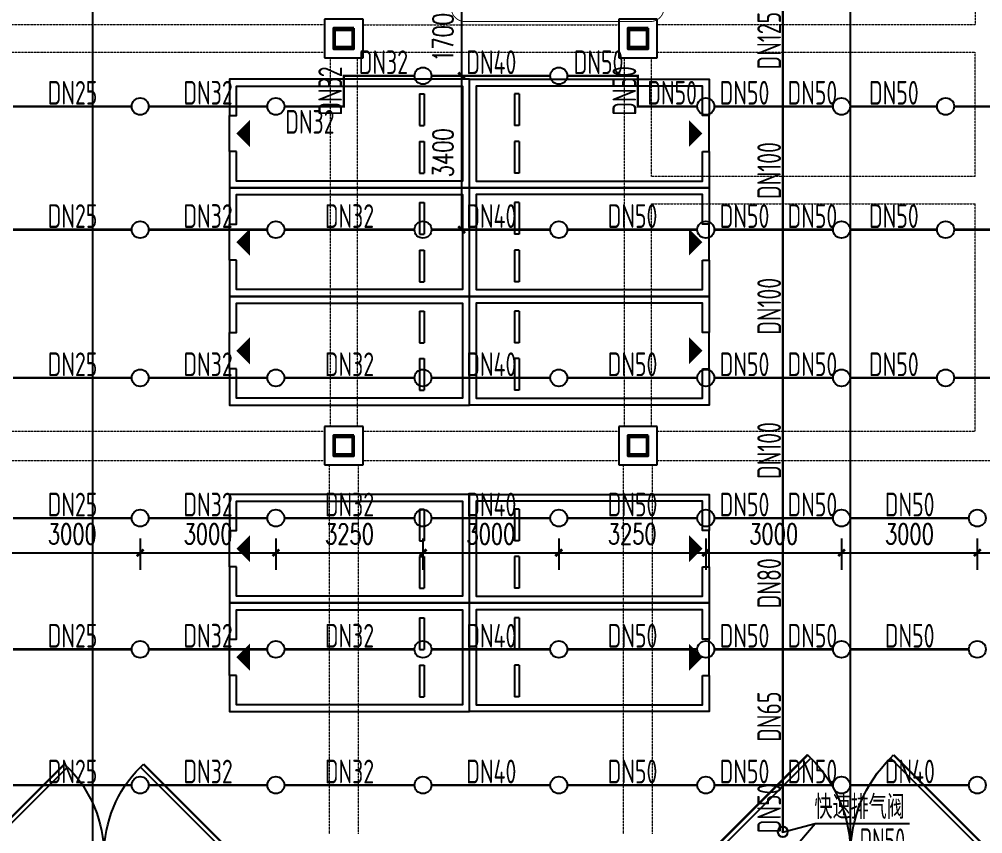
# Model space of a CAD drawing. Extents: x 6824721 to 16538177, y 2478193 to 6665639.
# Drawn here: x 8844542 to 8865834, y 2904876 to 2922876 of the extents above; entities that cross this region are included whole.
import ezdxf

# ---------------------------------------------------------------- set-up
doc = ezdxf.new("R2010")
doc.units = 0
doc.header["$LTSCALE"] = 10
doc.linetypes.add('__DASH', pattern=[0.35, 0.25, -0.1])
doc.linetypes.add('DASH', pattern=[0.35, 0.25, -0.1])
for name, color, linetype in [('0-wo', 8, 'Continuous'), ('00-停车位', 67, 'Continuous'), ('S-梁-虚线', 4, 'DASH'), ('W-EQUIP_喷头', 7, 'Continuous'), ('W-PIPE-喷淋中', 6, 'Continuous'), ('W-TEXT_喷淋', 7, 'Continuous'), ('W-TWT_DIM', 3, 'Continuous'), ('W-TWT_LEAD', 3, 'Continuous'), ('W-VALVE_喷淋', 7, 'Continuous')]:
    doc.layers.add(name, color=color, linetype=linetype)
doc.layers.add('钢梁', color=141, linetype='Continuous', lineweight=18)
doc.styles.add('8B2_02', font='tssdeng.shx', dxfattribs={"width": 0.7, "bigfont": 'TSSDCHN.shx'})
doc.styles.add('_TCH_DIM_T3', font='SIMPLEX', dxfattribs={"width": 0.705882, "bigfont": 'GBCBIG'})
doc.styles.add('_TWT_SERIAL', font='TSSDENG', dxfattribs={"width": 0.8, "height": 3.5, "bigfont": 'TSSDCHN'})
doc.dimstyles.new('_TWT_ARCH&&150', dxfattribs={"dimtxt": 446.25, "dimasz": 150, "dimexe": 375, "dimexo": 450, "dimgap": 189.375, "dimtad": 1, "dimdec": 0, "dimzin": 0, "dimdsep": 46, "dimtxsty": '_TCH_DIM_T3', "dimblk": 'ARCHTICK', "dimcen": 0.09, "dimclrt": 7, "dimazin": 2, "dimtfac": 1, "dimtdec": 0, "dimtix": 1, "dimtmove": 2, "dimatfit": 3, "dimfxl": 0, "dimtolj": 1, "dimtzin": 0, "dimarcsym": 0})

# ---------------------------------------------------------------- blocks, each defined once
blk = doc.blocks.new('车位2400x5300')
at = {"layer": '00-停车位', "color": 251}
for p, q in [((-875, -1000), (-175, -1000)), ((-875, -1100), (-875, -1000)), ((-175, -1100), (-175, -1000)), ((175, -1000), (875, -1000)), ((175, -1100), (175, -1000)), ((875, -1100), (875, -1000)), ((-875, -1100), (-175, -1100)), ((175, -1100), (875, -1100)), ((400, -5300), (-400, -5300))]:
    blk.add_line(p, q, dxfattribs=at)
blk.add_lwpolyline([(400, -5150), (400, -5300), (1200, -5300), (1200, 0), (-1200, 0), (-1200, -5300), (-400, -5300), (-400, -5150), (-1050, -5150), (-1050, -150), (1050, -150), (1050, -5150), (400, -5150)], dxfattribs=at)
blk.add_lwpolyline([(0, -5150, 0, 600, 0), (0, -4850, 600, 600, 0)], format="xyseb", dxfattribs=at)
blk = doc.blocks.new('$DorLib2D$00000091')
for p, q in [((-0.5, 0.0417), (-0.1464, 0.3952)), ((-0.1464, 0.3952), (-0.1582, 0.407)), ((0.1464, 0.3952), (0.1582, 0.407)), ((0.5, 0.0417), (0.1464, 0.3952)), ((-0.5, 0.0417), (-0.5118, 0.0535)), ((0.5, 0.0417), (0.5118, 0.0535))]:
    blk.add_line(p, q)
at = {"const_width": 0.00833}
for points in [[(-0.5118, 0.0535), (-0.1582, 0.407)], [(0.5118, 0.0535), (0.1582, 0.407)]]:
    blk.add_lwpolyline(points, dxfattribs=at)
for centre, start, end in [((-0.5, 0.0417), 0, 45), ((0.5, 0.0417), 135, 180)]:
    blk.add_arc(centre, 0.5, start, end)
blk = doc.blocks.new('LIANGMOBAN')
at = {"layer": 'S-梁-虚线', "color": 8, "lineweight": 18}
for p, q in [((1996191, 215228), (1996191, 208778)), ((1981816, 208778), (1973666, 208778)), ((1982666, 208778), (1988316, 208778)), ((1996191, 208778), (1989166, 208778)), ((1973666, 208178), (1981816, 208178)), ((1981941, 208053), (1981941, 199903)), ((1982541, 199903), (1982541, 208053)), ((1982666, 208178), (1988316, 208178)), ((1988441, 199903), (1988441, 208053)), ((1989041, 205428), (1989041, 208053)), ((1989166, 208178), (1996191, 208178)), ((1996191, 205428), (1996191, 208178)), ((1996191, 205428), (1989041, 205428)), ((1989041, 199903), (1989041, 204828)), ((1989041, 204828), (1996191, 204828)), ((1996191, 199803), (1996191, 204828)), ((1973666, 199803), (1981816, 199803)), ((1982666, 199803), (1988316, 199803)), ((1989166, 199803), (1996191, 199803)), ((1973666, 199153), (1981816, 199153)), ((1982666, 199153), (1988316, 199153)), ((1989166, 199153), (1997316, 199153)), ((1981916, 199053), (1981916, 190903)), ((1982566, 190903), (1982566, 199053)), ((1988416, 199053), (1988416, 190903)), ((1989066, 190903), (1989066, 199053))]:
    blk.add_line(p, q, dxfattribs=at)
blk = doc.blocks.new('_ArchTick')
at = {"color": 0, "linetype": 'ByBlock', "const_width": 0.4}
blk.add_lwpolyline([(-0.5, -0.5), (0.5, 0.5)], dxfattribs=at)
blk = doc.blocks.new('*D832')
at = {"layer": 'Defpoints', "color": 0, "transparency": 16777216}
for p in [(8844214, 2911851), (8847214, 2911851), (8847214, 2911086)]:
    blk.add_point(p, dxfattribs=at)
at = {"layer": 'W-TWT_DIM', "color": 0, "lineweight": -2, "transparency": 16777216}
for p, q in [((8844214, 2911401), (8844214, 2910711)), ((8847214, 2911401), (8847214, 2910711)), ((8844214, 2911086), (8847214, 2911086))]:
    blk.add_line(p, q, dxfattribs=at)
at = {"layer": 'W-TWT_DIM', "color": 0, "lineweight": -2, "transparency": 16777216, "xscale": 150, "yscale": 150, "zscale": 150, "rotation": 180}
blk.add_blockref('_ArchTick', (8844214, 2911086), dxfattribs=at)
at = {"layer": 'W-TWT_DIM', "color": 0, "lineweight": -2, "transparency": 16777216, "xscale": 150, "yscale": 150, "zscale": 150}
blk.add_blockref('_ArchTick', (8847214, 2911086), dxfattribs=at)
at = {"layer": 'W-TWT_DIM', "color": 7, "transparency": 16777216, "insert": (8845714, 2911499), "char_height": 446.2, "attachment_point": 5, "style": '_TCH_DIM_T3'}
blk.add_mtext('\\A1;3000', dxfattribs=at)
blk = doc.blocks.new('*D833')
at = {"layer": 'Defpoints', "color": 0, "transparency": 16777216}
for p in [(8847214, 2911851), (8850214, 2911851), (8850214, 2911086)]:
    blk.add_point(p, dxfattribs=at)
at = {"layer": 'W-TWT_DIM', "color": 0, "lineweight": -2, "transparency": 16777216}
for p, q in [((8847214, 2911401), (8847214, 2910711)), ((8850214, 2911401), (8850214, 2910711)), ((8847214, 2911086), (8850214, 2911086))]:
    blk.add_line(p, q, dxfattribs=at)
at = {"layer": 'W-TWT_DIM', "color": 0, "lineweight": -2, "transparency": 16777216, "xscale": 150, "yscale": 150, "zscale": 150, "rotation": 180}
blk.add_blockref('_ArchTick', (8847214, 2911086), dxfattribs=at)
at = {"layer": 'W-TWT_DIM', "color": 0, "lineweight": -2, "transparency": 16777216, "xscale": 150, "yscale": 150, "zscale": 150}
blk.add_blockref('_ArchTick', (8850214, 2911086), dxfattribs=at)
at = {"layer": 'W-TWT_DIM', "color": 7, "transparency": 16777216, "insert": (8848714, 2911499), "char_height": 446.2, "attachment_point": 5, "style": '_TCH_DIM_T3'}
blk.add_mtext('\\A1;3000', dxfattribs=at)
blk = doc.blocks.new('*D834')
at = {"layer": 'Defpoints', "color": 0, "transparency": 16777216}
for p in [(8850214, 2911851), (8853464, 2911851), (8853464, 2911086)]:
    blk.add_point(p, dxfattribs=at)
at = {"layer": 'W-TWT_DIM', "color": 0, "lineweight": -2, "transparency": 16777216}
for p, q in [((8850214, 2911401), (8850214, 2910711)), ((8853464, 2911401), (8853464, 2910711)), ((8850214, 2911086), (8853464, 2911086))]:
    blk.add_line(p, q, dxfattribs=at)
at = {"layer": 'W-TWT_DIM', "color": 0, "lineweight": -2, "transparency": 16777216, "xscale": 150, "yscale": 150, "zscale": 150, "rotation": 180}
blk.add_blockref('_ArchTick', (8850214, 2911086), dxfattribs=at)
at = {"layer": 'W-TWT_DIM', "color": 0, "lineweight": -2, "transparency": 16777216, "xscale": 150, "yscale": 150, "zscale": 150}
blk.add_blockref('_ArchTick', (8853464, 2911086), dxfattribs=at)
at = {"layer": 'W-TWT_DIM', "color": 7, "transparency": 16777216, "insert": (8851839, 2911499), "char_height": 446.2, "attachment_point": 5, "style": '_TCH_DIM_T3'}
blk.add_mtext('\\A1;3250', dxfattribs=at)
blk = doc.blocks.new('*D835')
at = {"layer": 'Defpoints', "color": 0, "transparency": 16777216}
for p in [(8853464, 2911851), (8856464, 2911851), (8856464, 2911086)]:
    blk.add_point(p, dxfattribs=at)
at = {"layer": 'W-TWT_DIM', "color": 0, "lineweight": -2, "transparency": 16777216}
for p, q in [((8853464, 2911401), (8853464, 2910711)), ((8856464, 2911401), (8856464, 2910711)), ((8853464, 2911086), (8856464, 2911086))]:
    blk.add_line(p, q, dxfattribs=at)
at = {"layer": 'W-TWT_DIM', "color": 0, "lineweight": -2, "transparency": 16777216, "xscale": 150, "yscale": 150, "zscale": 150, "rotation": 180}
blk.add_blockref('_ArchTick', (8853464, 2911086), dxfattribs=at)
at = {"layer": 'W-TWT_DIM', "color": 0, "lineweight": -2, "transparency": 16777216, "xscale": 150, "yscale": 150, "zscale": 150}
blk.add_blockref('_ArchTick', (8856464, 2911086), dxfattribs=at)
at = {"layer": 'W-TWT_DIM', "color": 7, "transparency": 16777216, "insert": (8854964, 2911499), "char_height": 446.2, "attachment_point": 5, "style": '_TCH_DIM_T3'}
blk.add_mtext('\\A1;3000', dxfattribs=at)
blk = doc.blocks.new('*D836')
at = {"layer": 'Defpoints', "color": 0, "transparency": 16777216}
for p in [(8856464, 2911851), (8859714, 2911851), (8859714, 2911086)]:
    blk.add_point(p, dxfattribs=at)
at = {"layer": 'W-TWT_DIM', "color": 0, "lineweight": -2, "transparency": 16777216}
for p, q in [((8856464, 2911401), (8856464, 2910711)), ((8859714, 2911401), (8859714, 2910711)), ((8856464, 2911086), (8859714, 2911086))]:
    blk.add_line(p, q, dxfattribs=at)
at = {"layer": 'W-TWT_DIM', "color": 0, "lineweight": -2, "transparency": 16777216, "xscale": 150, "yscale": 150, "zscale": 150, "rotation": 180}
blk.add_blockref('_ArchTick', (8856464, 2911086), dxfattribs=at)
at = {"layer": 'W-TWT_DIM', "color": 0, "lineweight": -2, "transparency": 16777216, "xscale": 150, "yscale": 150, "zscale": 150}
blk.add_blockref('_ArchTick', (8859714, 2911086), dxfattribs=at)
at = {"layer": 'W-TWT_DIM', "color": 7, "transparency": 16777216, "insert": (8858089, 2911499), "char_height": 446.2, "attachment_point": 5, "style": '_TCH_DIM_T3'}
blk.add_mtext('\\A1;3250', dxfattribs=at)
blk = doc.blocks.new('*D837')
at = {"layer": 'Defpoints', "color": 0, "transparency": 16777216}
for p in [(8859714, 2911851), (8862714, 2911851), (8862714, 2911086)]:
    blk.add_point(p, dxfattribs=at)
at = {"layer": 'W-TWT_DIM', "color": 0, "lineweight": -2, "transparency": 16777216}
for p, q in [((8859714, 2911401), (8859714, 2910711)), ((8862714, 2911401), (8862714, 2910711)), ((8859714, 2911086), (8862714, 2911086))]:
    blk.add_line(p, q, dxfattribs=at)
at = {"layer": 'W-TWT_DIM', "color": 0, "lineweight": -2, "transparency": 16777216, "xscale": 150, "yscale": 150, "zscale": 150, "rotation": 180}
blk.add_blockref('_ArchTick', (8859714, 2911086), dxfattribs=at)
at = {"layer": 'W-TWT_DIM', "color": 0, "lineweight": -2, "transparency": 16777216, "xscale": 150, "yscale": 150, "zscale": 150}
blk.add_blockref('_ArchTick', (8862714, 2911086), dxfattribs=at)
at = {"layer": 'W-TWT_DIM', "color": 7, "transparency": 16777216, "insert": (8861214, 2911499), "char_height": 446.2, "attachment_point": 5, "style": '_TCH_DIM_T3'}
blk.add_mtext('\\A1;3000', dxfattribs=at)
blk = doc.blocks.new('*D838')
at = {"layer": 'Defpoints', "color": 0, "transparency": 16777216}
for p in [(8862714, 2911851), (8865714, 2911851), (8865714, 2911086)]:
    blk.add_point(p, dxfattribs=at)
at = {"layer": 'W-TWT_DIM', "color": 0, "lineweight": -2, "transparency": 16777216}
for p, q in [((8862714, 2911401), (8862714, 2910711)), ((8865714, 2911401), (8865714, 2910711)), ((8862714, 2911086), (8865714, 2911086))]:
    blk.add_line(p, q, dxfattribs=at)
at = {"layer": 'W-TWT_DIM', "color": 0, "lineweight": -2, "transparency": 16777216, "xscale": 150, "yscale": 150, "zscale": 150, "rotation": 180}
blk.add_blockref('_ArchTick', (8862714, 2911086), dxfattribs=at)
at = {"layer": 'W-TWT_DIM', "color": 0, "lineweight": -2, "transparency": 16777216, "xscale": 150, "yscale": 150, "zscale": 150}
blk.add_blockref('_ArchTick', (8865714, 2911086), dxfattribs=at)
at = {"layer": 'W-TWT_DIM', "color": 7, "transparency": 16777216, "insert": (8864214, 2911499), "char_height": 446.2, "attachment_point": 5, "style": '_TCH_DIM_T3'}
blk.add_mtext('\\A1;3000', dxfattribs=at)
blk = doc.blocks.new('*D839')
at = {"layer": 'Defpoints', "color": 0, "transparency": 16777216}
for p in [(8865714, 2911851), (8868714, 2911851), (8868714, 2911086)]:
    blk.add_point(p, dxfattribs=at)
at = {"layer": 'W-TWT_DIM', "color": 0, "lineweight": -2, "transparency": 16777216}
for p, q in [((8865714, 2911401), (8865714, 2910711)), ((8868714, 2911401), (8868714, 2910711)), ((8865714, 2911086), (8868714, 2911086))]:
    blk.add_line(p, q, dxfattribs=at)
at = {"layer": 'W-TWT_DIM', "color": 0, "lineweight": -2, "transparency": 16777216, "xscale": 150, "yscale": 150, "zscale": 150, "rotation": 180}
blk.add_blockref('_ArchTick', (8865714, 2911086), dxfattribs=at)
at = {"layer": 'W-TWT_DIM', "color": 0, "lineweight": -2, "transparency": 16777216, "xscale": 150, "yscale": 150, "zscale": 150}
blk.add_blockref('_ArchTick', (8868714, 2911086), dxfattribs=at)
at = {"layer": 'W-TWT_DIM', "color": 7, "transparency": 16777216, "insert": (8867214, 2911499), "char_height": 446.2, "attachment_point": 5, "style": '_TCH_DIM_T3'}
blk.add_mtext('\\A1;3000', dxfattribs=at)
blk = doc.blocks.new('*D1218')
at = {"layer": 'Defpoints', "color": 0, "transparency": 16777216}
for p in [(8854103, 2921626), (8854319, 2921626), (8854103, 2918226)]:
    blk.add_point(p, dxfattribs=at)
at = {"layer": 'W-TWT_DIM', "color": 0, "lineweight": -2, "transparency": 16777216}
for p, q in [((8854319, 2918226), (8854319, 2921626)), ((8854553, 2921626), (8854694, 2921626)), ((8854553, 2918226), (8854694, 2918226))]:
    blk.add_line(p, q, dxfattribs=at)
at = {"layer": 'W-TWT_DIM', "color": 0, "lineweight": -2, "transparency": 16777216, "xscale": 150, "yscale": 150, "zscale": 150}
for p, rotation in [((8854319, 2921626), 90), ((8854319, 2918226), 270)]:
    blk.add_blockref('_ArchTick', p, dxfattribs=dict(at, rotation=rotation))
at = {"layer": 'W-TWT_DIM', "color": 7, "transparency": 16777216, "insert": (8853906, 2919926), "char_height": 446.2, "attachment_point": 5, "rotation": 90, "style": '_TCH_DIM_T3'}
blk.add_mtext('\\A1;3400', dxfattribs=at)
blk = doc.blocks.new('*D1219')
at = {"layer": 'Defpoints', "color": 0, "transparency": 16777216}
for p in [(8854103, 2923326), (8854319, 2923326), (8854103, 2921626)]:
    blk.add_point(p, dxfattribs=at)
at = {"layer": 'W-TWT_DIM', "color": 0, "lineweight": -2, "transparency": 16777216}
for p, q in [((8854319, 2921626), (8854319, 2923326)), ((8854553, 2923326), (8854694, 2923326)), ((8854553, 2921626), (8854694, 2921626))]:
    blk.add_line(p, q, dxfattribs=at)
at = {"layer": 'W-TWT_DIM', "color": 0, "lineweight": -2, "transparency": 16777216, "xscale": 150, "yscale": 150, "zscale": 150}
for p, rotation in [((8854319, 2923326), 90), ((8854319, 2921626), 270)]:
    blk.add_blockref('_ArchTick', p, dxfattribs=dict(at, rotation=rotation))
at = {"layer": 'W-TWT_DIM', "color": 7, "transparency": 16777216, "insert": (8853906, 2922476), "char_height": 446.2, "attachment_point": 5, "rotation": 90, "style": '_TCH_DIM_T3'}
blk.add_mtext('\\A1;1700', dxfattribs=at)
blk = doc.blocks.new('$TwtSys$00000125')
blk.add_circle((0, 0, 0), 1)
blk = doc.blocks.new('*X173')
at = {"color": 0}
for p, q in [((67765, 41337), (67838, 41410)), ((67846, 41260), (67765, 41341)), ((67766, 41321), (67854, 41409)), ((67828, 41261), (67766, 41323)), ((67861, 41263), (67768, 41356)), ((67769, 41358), (67817, 41406)), ((67770, 41307), (67868, 41405)), ((67874, 41268), (67773, 41369)), ((67776, 41295), (67880, 41399)), ((67799, 41272), (67777, 41294)), ((67885, 41275), (67780, 41380)), ((67784, 41285), (67890, 41391)), ((67894, 41283), (67788, 41389)), ((67793, 41277), (67898, 41382)), ((67902, 41293), (67798, 41397)), ((67804, 41269), (67906, 41371)), ((67908, 41304), (67809, 41403)), ((67816, 41264), (67911, 41359)), ((67913, 41318), (67822, 41408)), ((67830, 41261), (67914, 41345)), ((67915, 41333), (67838, 41410)), ((67848, 41260), (67914, 41327)), ((67913, 41353), (67858, 41408)), ((67872, 41267), (67908, 41303))]:
    blk.add_line(p, q, dxfattribs=at)
blk = doc.blocks.new('$VALVE$00000374')
at = {"elevation": 0}
blk.add_lwpolyline([(-63, 0, 1), (63, 0, 1), (-63, 0, 1.063538)], format="xyb", dxfattribs=at)
at = {"color": 7}
for radius in [6.64, 4.98]:
    blk.add_circle((0, 0, 0), radius, dxfattribs=at)
for p in [(-63, 0, 0), (63, 0, 0)]:
    blk.add_point(p)
at = {"color": 7, "xscale": 0.0637181236379547, "yscale": 0.0637181236379547, "zscale": 0.0637181236379547}
blk.add_blockref('*X173', (-4323, -2634, 0), dxfattribs=at)

msp = doc.modelspace()

# ---------------------------------------------------------------- hatches: boundary and pattern name
at = {"layer": 'W-PIPE-喷淋中'}
for points in [[(8851714.1, 2921626.5), (8851687.8, 2921626.5), (8851687.8, 2921652.7)], [(8851714.1, 2921626.5), (8851714.1, 2921652.7), (8851687.8, 2921652.7)], [(8858214.1, 2921626.5), (8858214.1, 2921652.7), (8858240.3, 2921652.7)], [(8858214.1, 2921626.5), (8858240.3, 2921626.5), (8858240.3, 2921652.7)], [(8851714.1, 2920951.5), (8851714.1, 2920925.2), (8851740.3, 2920925.2)], [(8851714.1, 2920951.5), (8851740.3, 2920951.5), (8851740.3, 2920925.2)], [(8858214.1, 2920951.5), (8858187.8, 2920951.5), (8858187.8, 2920925.2)], [(8858214.1, 2920951.5), (8858214.1, 2920925.2), (8858187.8, 2920925.2)]]:
    msp.add_hatch(color=256, dxfattribs=at).paths.add_polyline_path(points)

# ---------------------------------------------------------------- linework, layer by layer
at = {"layer": '0-wo', "color": 8}
for p, q in [((8852139.1, 2922876.5), (8851289.1, 2922876.5)), ((8851289.1, 2922876.5), (8851289.1, 2922026.5)), ((8852139.1, 2922026.5), (8852139.1, 2922876.5)), ((8858639.1, 2922876.5), (8857789.1, 2922876.5)), ((8857789.1, 2922876.5), (8857789.1, 2922026.5)), ((8858639.1, 2922026.5), (8858639.1, 2922876.5)), ((8851289.1, 2922026.5), (8852139.1, 2922026.5)), ((8857789.1, 2922026.5), (8858639.1, 2922026.5)), ((8852139.1, 2913876.5), (8851289.1, 2913876.5)), ((8851289.1, 2913876.5), (8851289.1, 2913026.5)), ((8852139.1, 2913026.5), (8852139.1, 2913876.5)), ((8858639.1, 2913876.5), (8857789.1, 2913876.5)), ((8857789.1, 2913876.5), (8857789.1, 2913026.5)), ((8858639.1, 2913026.5), (8858639.1, 2913876.5)), ((8851289.1, 2913026.5), (8852139.1, 2913026.5)), ((8857789.1, 2913026.5), (8858639.1, 2913026.5))]:
    msp.add_line(p, q, dxfattribs=at)
at = {"layer": '0-wo', "color": 8, "linetype": '__DASH', "ltscale": 1.5}
for points in [[(8813284.6, 2784317.7), (8845393.5, 2819978.2, 0.185339), (8846164.1, 2821985.6), (8846164.1, 2937489)], [(8849164.1, 2851001.5), (8859914.1, 2851001.5, 0.4142136), (8862914.1, 2854001.5), (8862914.1, 2937489)]]:
    msp.add_lwpolyline(points, format="xyb", dxfattribs=at)
at = {"layer": '0-wo', "color": 8, "linetype": 'DASH', "const_width": 20}
msp.add_lwpolyline([(8858489.1, 2922826.5), (8854389.1, 2922826.5, -0.4142136), (8854089.1, 2923126.5), (8854089.1, 2931526.5, -0.4142136), (8854389.1, 2931826.5), (8858489.1, 2931826.5, -0.4142136), (8858789.1, 2931526.5), (8858789.1, 2923126.5, -0.4142136)], format="xyb", close=True, dxfattribs=at)
at = {"layer": '0-wo', "color": 8, "lineweight": 35}
for points in [[(8851939.1, 2922676.5), (8851489.1, 2922676.5), (8851489.1, 2922226.5), (8851939.1, 2922226.5)], [(8851939.1, 2922676.5), (8851489.1, 2922676.5), (8851489.1, 2922226.5), (8851939.1, 2922226.5)], [(8851909.1, 2922256.5), (8851519.1, 2922256.5), (8851519.1, 2922646.5), (8851909.1, 2922646.5)], [(8858439.1, 2922676.5), (8857989.1, 2922676.5), (8857989.1, 2922226.5), (8858439.1, 2922226.5)], [(8858439.1, 2922676.5), (8857989.1, 2922676.5), (8857989.1, 2922226.5), (8858439.1, 2922226.5)], [(8858409.1, 2922256.5), (8858019.1, 2922256.5), (8858019.1, 2922646.5), (8858409.1, 2922646.5)], [(8851939.1, 2913676.5), (8851489.1, 2913676.5), (8851489.1, 2913226.5), (8851939.1, 2913226.5)], [(8851939.1, 2913676.5), (8851489.1, 2913676.5), (8851489.1, 2913226.5), (8851939.1, 2913226.5)], [(8851909.1, 2913256.5), (8851519.1, 2913256.5), (8851519.1, 2913646.5), (8851909.1, 2913646.5)], [(8858439.1, 2913676.5), (8857989.1, 2913676.5), (8857989.1, 2913226.5), (8858439.1, 2913226.5)], [(8858439.1, 2913676.5), (8857989.1, 2913676.5), (8857989.1, 2913226.5), (8858439.1, 2913226.5)], [(8858409.1, 2913256.5), (8858019.1, 2913256.5), (8858019.1, 2913646.5), (8858409.1, 2913646.5)]]:
    msp.add_lwpolyline(points, close=True, dxfattribs=at)
at = {"layer": 'W-PIPE-喷淋中', "ltscale": 1.5, "const_width": 52.5}
for points in [[(8861414.1, 2923951.5), (8861414.1, 2920951.5)], [(8851714.1, 2920951.5), (8851714.1, 2921626.5)], [(8853276.6, 2921626.5), (8851714.1, 2921626.5)], [(8856276.6, 2921626.5), (8853651.6, 2921626.5)], [(8856651.6, 2921626.5), (8858214.1, 2921626.5)], [(8858214.1, 2921626.5), (8858214.1, 2920951.5)], [(8847026.6, 2920951.5), (8844401.6, 2920951.5)], [(8850026.6, 2920951.5), (8847401.6, 2920951.5)], [(8850401.6, 2920951.5), (8851714.1, 2920951.5)], [(8859526.6, 2920951.5), (8858214.1, 2920951.5)], [(8861414.1, 2920951.5), (8859901.6, 2920951.5)], [(8862526.6, 2920951.5), (8861414.1, 2920951.5)], [(8861414.1, 2920951.5), (8861414.1, 2918226.5)], [(8862901.6, 2920951.5), (8864826.6, 2920951.5)], [(8865201.6, 2920951.5), (8868126.6, 2920951.5)], [(8847026.6, 2918226.5), (8844401.6, 2918226.5)], [(8850026.6, 2918226.5), (8847401.6, 2918226.5)], [(8853276.6, 2918226.5), (8850401.6, 2918226.5)], [(8856276.6, 2918226.5), (8853651.6, 2918226.5)], [(8859526.6, 2918226.5), (8856651.6, 2918226.5)], [(8861414.1, 2918226.5), (8859901.6, 2918226.5)], [(8862526.6, 2918226.5), (8861414.1, 2918226.5)], [(8861414.1, 2918226.5), (8861414.1, 2914951.5)], [(8862901.6, 2918226.5), (8864826.6, 2918226.5)], [(8865201.6, 2918226.5), (8868126.6, 2918226.5)], [(8847026.6, 2914951.5), (8844401.6, 2914951.5)], [(8850026.6, 2914951.5), (8847401.6, 2914951.5)], [(8853276.6, 2914951.5), (8850401.6, 2914951.5)], [(8856276.6, 2914951.5), (8853651.6, 2914951.5)], [(8859526.6, 2914951.5), (8856651.6, 2914951.5)], [(8861414.1, 2914951.5), (8859901.6, 2914951.5)], [(8862526.6, 2914951.5), (8861414.1, 2914951.5)], [(8861414.1, 2914951.5), (8861414.1, 2911851.5)], [(8862901.6, 2914951.5), (8864826.6, 2914951.5)], [(8865201.6, 2914951.5), (8868126.6, 2914951.5)], [(8847026.6, 2911851.5), (8844401.6, 2911851.5)], [(8850026.6, 2911851.5), (8847401.6, 2911851.5)], [(8853276.6, 2911851.5), (8850401.6, 2911851.5)], [(8856276.6, 2911851.5), (8853651.6, 2911851.5)], [(8859526.6, 2911851.5), (8856651.6, 2911851.5)], [(8861414.1, 2911851.5), (8859901.6, 2911851.5)], [(8862526.6, 2911851.5), (8861414.1, 2911851.5)], [(8861414.1, 2911851.5), (8861414.1, 2908951.5)], [(8862901.6, 2911851.5), (8865526.6, 2911851.5)], [(8847026.6, 2908951.5), (8844401.6, 2908951.5)], [(8850026.6, 2908951.5), (8847401.6, 2908951.5)], [(8853276.6, 2908951.5), (8850401.6, 2908951.5)], [(8856276.6, 2908951.5), (8853651.6, 2908951.5)], [(8859526.6, 2908951.5), (8856651.6, 2908951.5)], [(8859901.6, 2908951.5), (8861414.1, 2908951.5)], [(8861414.1, 2908951.5), (8861414.1, 2905951.5)], [(8861414.1, 2908951.5), (8862526.6, 2908951.5)], [(8862901.6, 2908951.5), (8865526.6, 2908951.5)], [(8847026.6, 2905951.5), (8844401.6, 2905951.5)], [(8850026.6, 2905951.5), (8847401.6, 2905951.5)], [(8853276.6, 2905951.5), (8850401.6, 2905951.5)], [(8856276.6, 2905951.5), (8853651.6, 2905951.5)], [(8859526.6, 2905951.5), (8856651.6, 2905951.5)], [(8859901.6, 2905951.5), (8861414.1, 2905951.5)], [(8861414.1, 2905951.5), (8862526.6, 2905951.5)], [(8861414.1, 2905951.5), (8861414.1, 2904911.7)], [(8862901.6, 2905951.5), (8865526.6, 2905951.5)]]:
    msp.add_lwpolyline(points, dxfattribs=at)
at = {"layer": 'W-TWT_LEAD'}
for p, q in [((8860877.7, 2903647.7), (8862132, 2905099.1)), ((8861411.8, 2904912), (8862132, 2905099.1)), ((8862132, 2905099.1), (8864214, 2905099.1))]:
    msp.add_line(p, q, dxfattribs=at)

# ---------------------------------------------------------------- block references
at = {"layer": '0-wo', "color": 8, "rotation": 270}
for p in [(8854489.1, 2920351.5), (8854489.1, 2917951.5), (8854489.1, 2915551.5), (8854489.1, 2911176.5), (8854489.1, 2908776.5)]:
    msp.add_blockref('车位2400x5300', p, dxfattribs=at)
at = {"layer": '0-wo', "color": 8, "xscale": -1}
for p, rotation in [((8854489.1, 2920351.5), 90), ((8854489.1, 2917951.5), 90), ((8854489.1, 2915551.5), 90), ((8854489.1, 2911176.5), 89.99999997188226), ((8854489.1, 2908776.5), 89.99999997188226)]:
    msp.add_blockref('车位2400x5300', p, dxfattribs=dict(at, rotation=rotation))
at = {"layer": '0-wo', "color": 8, "rotation": 180}
for p, xscale, yscale, zscale in [((8862914.1, 2904176.5), 6000, -6000, 300), ((8846414.1, 2904176.5), 5500, -5500, 100)]:
    msp.add_blockref('$DorLib2D$00000091', p, dxfattribs=dict(at, xscale=xscale, yscale=yscale, zscale=zscale))
at = {"layer": 'W-EQUIP_喷头', "xscale": 187.5, "yscale": 187.5, "zscale": 187.5}
for p in [(8853464.1, 2921626.5), (8856464.1, 2921626.5), (8847214.1, 2920951.5), (8850214.1, 2920951.5), (8859714.1, 2920951.5), (8862714.1, 2920951.5), (8865014.1, 2920951.5), (8847214.1, 2918226.5), (8850214.1, 2918226.5), (8853464.1, 2918226.5), (8856464.1, 2918226.5), (8859714.1, 2918226.5), (8862714.1, 2918226.5), (8865014.1, 2918226.5), (8847214.1, 2914951.5), (8850214.1, 2914951.5), (8853464.1, 2914951.5), (8856464.1, 2914951.5), (8859714.1, 2914951.5), (8862714.1, 2914951.5), (8865014.1, 2914951.5), (8847214.1, 2911851.5), (8850214.1, 2911851.5), (8853464.1, 2911851.5), (8856464.1, 2911851.5), (8859714.1, 2911851.5), (8862714.1, 2911851.5), (8865714.1, 2911851.5), (8847214.1, 2908951.5), (8850214.1, 2908951.5), (8853464.1, 2908951.5), (8856464.1, 2908951.5), (8859714.1, 2908951.5), (8862714.1, 2908951.5), (8865714.1, 2908951.5), (8847214.1, 2905951.5), (8850214.1, 2905951.5), (8853464.1, 2905951.5), (8856464.1, 2905951.5), (8859714.1, 2905951.5), (8862714.1, 2905951.5), (8865714.1, 2905951.5)]:
    msp.add_blockref('$TwtSys$00000125', p, dxfattribs=at)
at = {"layer": 'W-VALVE_喷淋', "xscale": -1.8, "yscale": -1.8, "zscale": 1.8, "rotation": 270}
msp.add_blockref('$VALVE$00000374', (8861414.3, 2904920.2), dxfattribs=at)
at = {"layer": '钢梁', "color": 6}
msp.add_blockref('LIANGMOBAN', (6869472.7, 2713973), dxfattribs=at)

# ---------------------------------------------------------------- texts
at = {"layer": 'W-TEXT_喷淋', "style": '8B2_02', "width": 0.7}
for s, rotation, p in [('DN125', 90, (8861376.6, 2921765.9)), ('DN32', 0, (8852044.9, 2921664)), ('DN50', 360, (8856794.9, 2921664)), ('DN32', 90, (8851676.6, 2920744.8)), ('DN50', 90, (8858176.6, 2920744.8)), ('DN100', 90, (8861376.6, 2918903.4)), ('DN100', 90, (8861376.6, 2915903.4)), ('DN100', 90, (8861376.6, 2912715.9)), ('DN80', 90, (8861376.6, 2909857.3)), ('DN65', 90, (8861376.6, 2906907.3)), ('DN50', 90, (8861376.6, 2904887.4))]:
    msp.add_text(s, height=525, rotation=rotation, dxfattribs=at).set_placement(p)
for s, p in [('DN40', (8854419.9, 2921664)), ('DN25', (8845169.9, 2920989)), ('DN32', (8848169.9, 2920989)), ('DN50', (8858419.9, 2920989)), ('DN50', (8860019.9, 2920989)), ('DN50', (8861519.9, 2920989)), ('DN50', (8863319.9, 2920989)), ('DN32', (8850419.9, 2920346.5)), ('DN25', (8845169.9, 2918264)), ('DN32', (8848169.9, 2918264)), ('DN32', (8851294.9, 2918264)), ('DN40', (8854419.9, 2918264)), ('DN50', (8857544.9, 2918264)), ('DN50', (8860019.9, 2918264)), ('DN50', (8861519.9, 2918264)), ('DN50', (8863319.9, 2918264)), ('DN25', (8845169.9, 2914989)), ('DN32', (8848169.9, 2914989)), ('DN32', (8851294.9, 2914989)), ('DN40', (8854419.9, 2914989)), ('DN50', (8857544.9, 2914989)), ('DN50', (8860019.9, 2914989)), ('DN50', (8861519.9, 2914989)), ('DN50', (8863319.9, 2914989)), ('DN25', (8845169.9, 2911889)), ('DN32', (8848169.9, 2911889)), ('DN32', (8851294.9, 2911889)), ('DN40', (8854419.9, 2911889)), ('DN50', (8857544.9, 2911889)), ('DN50', (8860019.9, 2911889)), ('DN50', (8861519.9, 2911889)), ('DN50', (8863669.9, 2911889)), ('DN25', (8845169.9, 2908989)), ('DN32', (8848169.9, 2908989)), ('DN32', (8851294.9, 2908989)), ('DN40', (8854419.9, 2908989)), ('DN50', (8857544.9, 2908989)), ('DN50', (8860019.9, 2908989)), ('DN50', (8861519.9, 2908989)), ('DN50', (8863669.9, 2908989)), ('DN25', (8845169.9, 2905989)), ('DN32', (8848169.9, 2905989)), ('DN32', (8851294.9, 2905989)), ('DN40', (8854419.9, 2905989)), ('DN50', (8857544.9, 2905989)), ('DN50', (8860019.9, 2905989)), ('DN50', (8861519.9, 2905989)), ('DN40', (8863669.9, 2905989))]:
    msp.add_text(s, height=525, dxfattribs=at).set_placement(p)
at = {"layer": 'W-TWT_LEAD', "color": 7, "style": '_TWT_SERIAL'}
for s, width, p in [('快速排气阀', 0.8, (8862114.8, 2905204.1)), ('DN50', 0.64, (8863113.9, 2904469.1))]:
    msp.add_text(s, height=525, dxfattribs=dict(at, width=width)).set_placement(p)

# ---------------------------------------------------------------- dimensions: what is measured, and where the dimension line sits
at = {"layer": 'W-TWT_DIM'}
for p1, p2, distance, picture, middle in [((8854102.8, 2921626.5), (8854102.8, 2923326.5), -216.1, '*D1219', (8853906.3, 2922476.5)), ((8854102.8, 2918226.5), (8854102.8, 2921626.5), -216.1, '*D1218', (8853906.3, 2919926.5)), ((8844214.1, 2911851.5), (8847214.1, 2911851.5), -765.4, '*D832', (8845714.1, 2911498.6)), ((8847214.1, 2911851.5), (8850214.1, 2911851.5), -765.4, '*D833', (8848714.1, 2911498.6)), ((8850214.1, 2911851.5), (8853464.1, 2911851.5), -765.4, '*D834', (8851839.1, 2911498.6)), ((8853464.1, 2911851.5), (8856464.1, 2911851.5), -765.4, '*D835', (8854964.1, 2911498.6)), ((8856464.1, 2911851.5), (8859714, 2911851.5), -765.4, '*D836', (8858089, 2911498.6)), ((8859714, 2911851.5), (8862714, 2911851.5), -765.4, '*D837', (8861214, 2911498.6)), ((8862714, 2911851.5), (8865714, 2911851.5), -765.4, '*D838', (8864214, 2911498.6)), ((8865714, 2911851.5), (8868714, 2911851.5), -765.4, '*D839', (8867214, 2911498.6))]:
    dim = msp.add_aligned_dim(p1=p1, p2=p2, distance=distance, dimstyle='_TWT_ARCH&&150', dxfattribs=at)
    dim.commit()
    dim.dimension.update_dxf_attribs({"geometry": picture, "text_midpoint": middle})

doc.saveas('drawing.dxf')
